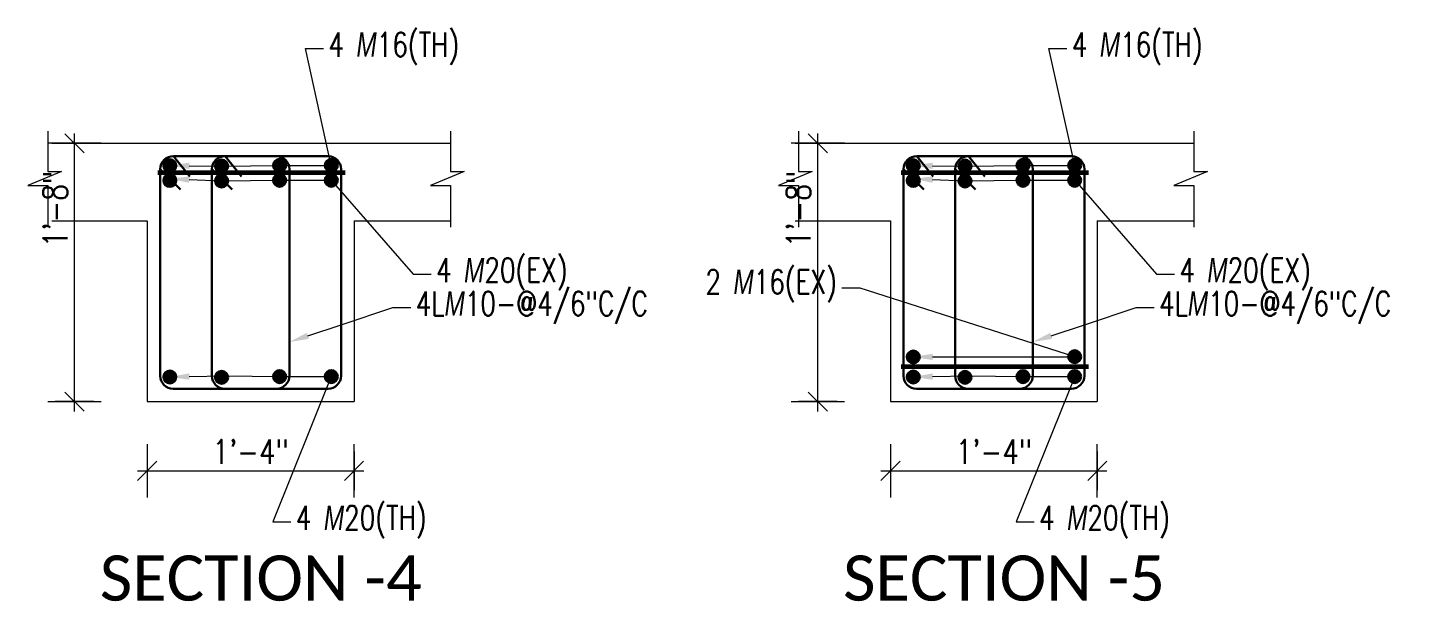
# Model space of a CAD drawing. Header units: inches. Extents: x 0 to 162649, y -36601 to -26324.
# Drawn here: x 155676.4 to 155784.3, y -36112.7 to -36068.3 of the extents above; entities that cross this region are included whole.
import ezdxf
from ezdxf import colors
from ezdxf.entities.mleader import LeaderData, LeaderLine
from ezdxf.math import Vec2, Vec3

# ---------------------------------------------------------------- set-up
doc = ezdxf.new("R2010")
doc.units = ezdxf.units.IN
doc.header["$MEASUREMENT"] = 0
for name, color, linetype, lineweight in [('Dim', 1, 'Continuous', 13), ('hatch', 252, 'Continuous', 0), ('OL_AR_Text', 140, 'Continuous', 5), ('Rein', 3, 'Continuous', 30), ('Stirrups', 191, 'Continuous', 25), ('TEXT', 7, 'Continuous', 9)]:
    doc.layers.add(name, color=color, linetype=linetype, lineweight=lineweight)
doc.styles.add('1-8 Annotative Text', font='calibri.ttf', dxfattribs={"height": 0.125})
doc.styles.add('DIM', font='simplex.shx', dxfattribs={"width": 0.75})
doc.styles.add('rmtext', font='romans.shx', dxfattribs={"width": 0.8})
doc.dimstyles.new('DIM-24', dxfattribs={"dimscale": 24, "dimtxt": 0.078125, "dimasz": 0.0625, "dimexe": 0.0625, "dimexo": 0.015625, "dimgap": 0.015625, "dimtad": 1, "dimdec": 1, "dimzin": 3, "dimdsep": 46, "dimlunit": 4, "dimtxsty": 'rmtext', "dimblk": 'OBLIQUE', "dimcen": 0.09375, "dimdle": 0.03125, "dimclrd": 1, "dimclre": 1, "dimclrt": 2, "dimadec": 0, "dimazin": 0, "dimtfac": 0.75, "dimtdec": 1, "dimtix": 1, "dimtmove": 0, "dimatfit": 3, "dimfxl": 0.0625, "dimfxlon": 1, "dimfrac": 1, "dimtolj": 1, "dimtzin": 0, "dimlwd": -1, "dimlwe": 5, "dimarcsym": 0})

# ---------------------------------------------------------------- blocks, each defined once
blk = doc.blocks.new('_Oblique')
for p, q in [((0, -1.375), (0, 1.375)), ((-0.495, -0.495), (0.495, 0.495))]:
    blk.add_line(p, q)
blk = doc.blocks.new('*D297')
at = {"layer": 'Defpoints', "color": 0, "transparency": 16777216}
for p in [(155685.61, -36097.25), (155701.61, -36097.25), (155701.61, -36102.61)]:
    blk.add_point(p, dxfattribs=at)
at = {"layer": 'Dim', "color": 1, "lineweight": 5, "transparency": 16777216}
for p, q in [((155685.61, -36101.11), (155685.61, -36104.11)), ((155701.61, -36101.11), (155701.61, -36104.11))]:
    blk.add_line(p, q, dxfattribs=at)
at = {"layer": 'Dim', "color": 1, "transparency": 16777216}
blk.add_line((155684.86, -36102.61), (155702.36, -36102.61), dxfattribs=at)
at = {"layer": 'Dim', "color": 1, "transparency": 16777216, "xscale": 1.5, "yscale": 1.5, "zscale": 1.5, "rotation": 180}
blk.add_blockref('_Oblique', (155685.61, -36102.61), dxfattribs=at)
at = {"layer": 'Dim', "color": 1, "transparency": 16777216, "xscale": 1.5, "yscale": 1.5, "zscale": 1.5}
blk.add_blockref('_Oblique', (155701.61, -36102.61), dxfattribs=at)
at = {"layer": 'Dim', "color": 2, "transparency": 16777216, "insert": (155693.61, -36101.12), "char_height": 1.875, "attachment_point": 5, "style": 'rmtext'}
blk.add_mtext('\\A1;1\'-4"', dxfattribs=at)
blk = doc.blocks.new('*D298')
at = {"layer": 'Defpoints', "color": 0, "transparency": 16777216}
for p in [(155679.98, -36077.25), (155685.61, -36077.25), (155685.61, -36097.25)]:
    blk.add_point(p, dxfattribs=at)
at = {"layer": 'Dim', "color": 1, "transparency": 16777216}
blk.add_line((155679.98, -36098), (155679.98, -36076.5), dxfattribs=at)
at = {"layer": 'Dim', "color": 1, "lineweight": 5, "transparency": 16777216}
for p, q in [((155681.48, -36077.25), (155678.48, -36077.25)), ((155681.48, -36097.25), (155678.48, -36097.25))]:
    blk.add_line(p, q, dxfattribs=at)
at = {"layer": 'Dim', "color": 1, "transparency": 16777216, "xscale": 1.5, "yscale": 1.5, "zscale": 1.5}
for p, rotation in [((155679.98, -36077.25), 90), ((155679.98, -36097.25), 270)]:
    blk.add_blockref('_Oblique', p, dxfattribs=dict(at, rotation=rotation))
at = {"layer": 'Dim', "color": 2, "transparency": 16777216, "insert": (155678.49, -36082.34), "char_height": 1.875, "attachment_point": 5, "rotation": 90, "style": 'rmtext'}
blk.add_mtext('\\A1;1\'-8"', dxfattribs=at)
blk = doc.blocks.new('*D299')
at = {"layer": 'Defpoints', "color": 0, "transparency": 16777216}
for p in [(155743.13, -36097.25), (155759.13, -36097.25), (155759.13, -36102.61)]:
    blk.add_point(p, dxfattribs=at)
at = {"layer": 'Dim', "color": 1, "lineweight": 5, "transparency": 16777216}
for p, q in [((155743.13, -36101.11), (155743.13, -36104.11)), ((155759.13, -36101.11), (155759.13, -36104.11))]:
    blk.add_line(p, q, dxfattribs=at)
at = {"layer": 'Dim', "color": 1, "transparency": 16777216}
blk.add_line((155742.38, -36102.61), (155759.88, -36102.61), dxfattribs=at)
at = {"layer": 'Dim', "color": 1, "transparency": 16777216, "xscale": 1.5, "yscale": 1.5, "zscale": 1.5, "rotation": 180}
blk.add_blockref('_Oblique', (155743.13, -36102.61), dxfattribs=at)
at = {"layer": 'Dim', "color": 1, "transparency": 16777216, "xscale": 1.5, "yscale": 1.5, "zscale": 1.5}
blk.add_blockref('_Oblique', (155759.13, -36102.61), dxfattribs=at)
at = {"layer": 'Dim', "color": 2, "transparency": 16777216, "insert": (155751.13, -36101.12), "char_height": 1.875, "attachment_point": 5, "style": 'rmtext'}
blk.add_mtext('\\A1;1\'-4"', dxfattribs=at)
blk = doc.blocks.new('*D300')
at = {"layer": 'Defpoints', "color": 0, "transparency": 16777216}
for p in [(155737.5, -36077.25), (155743.13, -36077.25), (155743.13, -36097.25)]:
    blk.add_point(p, dxfattribs=at)
at = {"layer": 'Dim', "color": 1, "transparency": 16777216}
blk.add_line((155737.5, -36098), (155737.5, -36076.5), dxfattribs=at)
at = {"layer": 'Dim', "color": 1, "lineweight": 5, "transparency": 16777216}
for p, q in [((155739, -36077.25), (155736, -36077.25)), ((155739, -36097.25), (155736, -36097.25))]:
    blk.add_line(p, q, dxfattribs=at)
at = {"layer": 'Dim', "color": 1, "transparency": 16777216, "xscale": 1.5, "yscale": 1.5, "zscale": 1.5}
for p, rotation in [((155737.5, -36077.25), 90), ((155737.5, -36097.25), 270)]:
    blk.add_blockref('_Oblique', p, dxfattribs=dict(at, rotation=rotation))
at = {"layer": 'Dim', "color": 2, "transparency": 16777216, "insert": (155736.01, -36082.34), "char_height": 1.875, "attachment_point": 5, "rotation": 90, "style": 'rmtext'}
blk.add_mtext('\\A1;1\'-8"', dxfattribs=at)

msp = doc.modelspace()

# ---------------------------------------------------------------- hatches: boundary and pattern name
at = {"layer": 'Rein'}
h = msp.add_hatch(color=256, dxfattribs=at)
h.dxf.hatch_style = 1
h.paths.add_polyline_path([(155687.86, -36078.98, 1), (155686.86, -36078.98, 1)])
h = msp.add_hatch(color=256, dxfattribs=at)
h.dxf.hatch_style = 1
h.paths.add_polyline_path([(155691.86, -36079.01, 1), (155690.86, -36079.01, 1)])
h = msp.add_hatch(color=256, dxfattribs=at)
h.dxf.hatch_style = 1
h.paths.add_polyline_path([(155696.35, -36078.96, 1), (155695.35, -36078.96, 1)])
h = msp.add_hatch(color=256, dxfattribs=at)
h.dxf.hatch_style = 1
h.paths.add_polyline_path([(155700.35, -36078.96, 1), (155699.35, -36078.96, 1)])
h = msp.add_hatch(color=256, dxfattribs=at)
h.dxf.hatch_style = 1
h.paths.add_polyline_path([(155745.39, -36078.98, 1), (155744.39, -36078.98, 1)])
h = msp.add_hatch(color=256, dxfattribs=at)
h.dxf.hatch_style = 1
h.paths.add_polyline_path([(155749.39, -36079.01, 1), (155748.39, -36079.01, 1)])
h = msp.add_hatch(color=256, dxfattribs=at)
h.dxf.hatch_style = 1
h.paths.add_polyline_path([(155753.88, -36078.96, 1), (155752.88, -36078.96, 1)])
h = msp.add_hatch(color=256, dxfattribs=at)
h.dxf.hatch_style = 1
h.paths.add_polyline_path([(155757.88, -36078.96, 1), (155756.88, -36078.96, 1)])
h = msp.add_hatch(color=256, dxfattribs=at)
h.dxf.hatch_style = 1
h.paths.add_polyline_path([(155687.86, -36080.13, 1), (155686.86, -36080.13, 1)])
h = msp.add_hatch(color=256, dxfattribs=at)
h.dxf.hatch_style = 1
h.paths.add_polyline_path([(155691.86, -36080.16, 1), (155690.86, -36080.16, 1)])
h = msp.add_hatch(color=256, dxfattribs=at)
h.dxf.hatch_style = 1
h.paths.add_polyline_path([(155696.35, -36080.11, 1), (155695.35, -36080.11, 1)])
h = msp.add_hatch(color=256, dxfattribs=at)
h.dxf.hatch_style = 1
h.paths.add_polyline_path([(155700.35, -36080.11, 1), (155699.35, -36080.11, 1)])
h = msp.add_hatch(color=256, dxfattribs=at)
h.dxf.hatch_style = 1
h.paths.add_polyline_path([(155745.39, -36080.13, 1), (155744.39, -36080.13, 1)])
h = msp.add_hatch(color=256, dxfattribs=at)
h.dxf.hatch_style = 1
h.paths.add_polyline_path([(155749.39, -36080.16, 1), (155748.39, -36080.16, 1)])
h = msp.add_hatch(color=256, dxfattribs=at)
h.dxf.hatch_style = 1
h.paths.add_polyline_path([(155753.88, -36080.11, 1), (155752.88, -36080.11, 1)])
h = msp.add_hatch(color=256, dxfattribs=at)
h.dxf.hatch_style = 1
h.paths.add_polyline_path([(155757.88, -36080.11, 1), (155756.88, -36080.11, 1)])
h = msp.add_hatch(color=256, dxfattribs=at)
h.dxf.hatch_style = 1
h.paths.add_polyline_path([(155745.39, -36093.79, 1), (155744.39, -36093.79, 1)])
h = msp.add_hatch(color=256, dxfattribs=at)
h.dxf.hatch_style = 1
h.paths.add_polyline_path([(155757.88, -36093.77, 1), (155756.88, -36093.77, 1)])
h = msp.add_hatch(color=256, dxfattribs=at)
h.dxf.hatch_style = 1
h.paths.add_polyline_path([(155687.86, -36095.34, 1), (155686.86, -36095.34, 1)])
h = msp.add_hatch(color=256, dxfattribs=at)
h.dxf.hatch_style = 1
h.paths.add_polyline_path([(155691.86, -36095.37, 1), (155690.86, -36095.37, 1)])
h = msp.add_hatch(color=256, dxfattribs=at)
h.dxf.hatch_style = 1
h.paths.add_polyline_path([(155696.35, -36095.31, 1), (155695.35, -36095.31, 1)])
h = msp.add_hatch(color=256, dxfattribs=at)
h.dxf.hatch_style = 1
h.paths.add_polyline_path([(155700.35, -36095.31, 1), (155699.35, -36095.31, 1)])
h = msp.add_hatch(color=256, dxfattribs=at)
h.dxf.hatch_style = 1
h.paths.add_polyline_path([(155745.39, -36095.34, 1), (155744.39, -36095.34, 1)])
h = msp.add_hatch(color=256, dxfattribs=at)
h.dxf.hatch_style = 1
h.paths.add_polyline_path([(155749.39, -36095.37, 1), (155748.39, -36095.37, 1)])
h = msp.add_hatch(color=256, dxfattribs=at)
h.dxf.hatch_style = 1
h.paths.add_polyline_path([(155753.88, -36095.31, 1), (155752.88, -36095.31, 1)])
h = msp.add_hatch(color=256, dxfattribs=at)
h.dxf.hatch_style = 1
h.paths.add_polyline_path([(155757.88, -36095.31, 1), (155756.88, -36095.31, 1)])

# ---------------------------------------------------------------- linework, layer by layer
at = {"layer": 'Dim', "lineweight": 60}
for p, q in [((155686.43, -36079.5), (155700.93, -36079.5)), ((155743.95, -36079.5), (155758.45, -36079.5)), ((155743.95, -36094.53), (155758.45, -36094.53))]:
    msp.add_line(p, q, dxfattribs=at)
at = {"layer": 'hatch'}
for p, q in [((155677.92, -36076.31), (155677.92, -36079.44)), ((155709.08, -36076.31), (155709.08, -36079.44)), ((155736, -36076.31), (155736, -36079.44)), ((155766.6, -36076.31), (155766.6, -36079.44)), ((155678.23, -36077.25), (155709.08, -36077.25)), ((155735.76, -36077.25), (155766.6, -36077.25)), ((155678.97, -36079.44), (155676.37, -36080.51)), ((155678.97, -36079.44), (155676.37, -36080.51)), ((155677.92, -36079.44), (155678.97, -36079.44)), ((155710.13, -36079.44), (155707.53, -36080.51)), ((155709.08, -36079.44), (155710.13, -36079.44)), ((155737.06, -36079.44), (155734.46, -36080.51)), ((155737.06, -36079.44), (155734.46, -36080.51)), ((155736, -36079.44), (155737.06, -36079.44)), ((155767.66, -36079.44), (155765.06, -36080.51)), ((155766.6, -36079.44), (155767.66, -36079.44)), ((155676.37, -36080.51), (155677.92, -36080.51)), ((155676.37, -36080.51), (155677.92, -36080.51)), ((155677.92, -36080.51), (155677.92, -36083.75)), ((155707.53, -36080.51), (155709.08, -36080.51)), ((155709.08, -36080.51), (155709.08, -36083.75)), ((155734.46, -36080.51), (155736, -36080.51)), ((155734.46, -36080.51), (155736, -36080.51)), ((155736, -36080.51), (155736, -36083.75)), ((155765.06, -36080.51), (155766.6, -36080.51)), ((155766.6, -36080.51), (155766.6, -36083.75)), ((155678.23, -36083.25), (155685.61, -36083.25)), ((155685.61, -36083.25), (155685.61, -36097.25)), ((155701.61, -36083.25), (155701.61, -36097.25)), ((155701.61, -36083.25), (155709.08, -36083.25)), ((155735.76, -36083.25), (155743.13, -36083.25)), ((155743.13, -36083.25), (155743.13, -36097.25)), ((155759.13, -36083.25), (155759.13, -36097.25)), ((155759.13, -36083.25), (155766.6, -36083.25)), ((155685.61, -36097.25), (155701.61, -36097.25)), ((155743.13, -36097.25), (155759.13, -36097.25))]:
    msp.add_line(p, q, dxfattribs=at)
at = {"layer": 'Rein'}
for centre in [(155687.36, -36078.98), (155691.36, -36079.01), (155695.85, -36078.96), (155699.85, -36078.96), (155744.89, -36078.98), (155748.89, -36079.01), (155753.38, -36078.96), (155757.38, -36078.96), (155687.36, -36080.13), (155691.36, -36080.16), (155695.85, -36080.11), (155699.85, -36080.11), (155744.89, -36080.13), (155748.89, -36080.16), (155753.38, -36080.11), (155757.38, -36080.11), (155744.89, -36093.79), (155757.38, -36093.77), (155687.36, -36095.34), (155691.36, -36095.37), (155695.85, -36095.31), (155699.85, -36095.31), (155744.89, -36095.34), (155748.89, -36095.37), (155753.38, -36095.31), (155757.38, -36095.31)]:
    msp.add_circle(centre, 0.5, dxfattribs=at)
at = {"layer": 'Stirrups', "lineweight": 30}
for p, q in [((155687.64, -36078.25), (155688.91, -36079.83)), ((155691.64, -36078.25), (155692.91, -36079.83)), ((155745.17, -36078.25), (155746.43, -36079.83)), ((155749.17, -36078.25), (155750.43, -36079.83)), ((155686.61, -36079.25), (155688.19, -36080.82)), ((155690.61, -36079.25), (155692.19, -36080.82)), ((155744.13, -36079.25), (155745.71, -36080.82)), ((155748.13, -36079.25), (155749.71, -36080.82))]:
    msp.add_line(p, q, dxfattribs=at)
for points in [[(155687.61, -36096.25), (155699.61, -36096.25, 0.414214), (155700.61, -36095.25), (155700.61, -36079.25, 0.404381), (155699.64, -36078.25), (155687.64, -36078.25, 0.424115), (155686.61, -36079.25), (155686.61, -36095.25, 0.414214)], [(155691.61, -36096.25), (155695.61, -36096.25, 0.414214), (155696.61, -36095.25), (155696.61, -36079.25, 0.404381), (155695.64, -36078.25), (155691.64, -36078.25, 0.424115), (155690.61, -36079.25), (155690.61, -36095.25, 0.414214)], [(155745.13, -36096.25), (155757.13, -36096.25, 0.414214), (155758.13, -36095.25), (155758.13, -36079.25, 0.404381), (155757.17, -36078.25), (155745.17, -36078.25, 0.424115), (155744.13, -36079.25), (155744.13, -36095.25, 0.414214)], [(155749.13, -36096.25), (155753.13, -36096.25, 0.414214), (155754.13, -36095.25), (155754.13, -36079.25, 0.404381), (155753.17, -36078.25), (155749.17, -36078.25, 0.424115), (155748.13, -36079.25), (155748.13, -36095.25, 0.414214)]]:
    msp.add_lwpolyline(points, format="xyb", close=True, dxfattribs=at)

# ---------------------------------------------------------------- texts
at = {"layer": 'OL_AR_Text', "char_height": 3.5, "width": 2.6734445e-317, "attachment_point": 1, "style": '1-8 Annotative Text'}
for s, insert in [('SECTION -4', (155681.94, -36109.16)), ('SECTION -5', (155739.46, -36109.16))]:
    msp.add_mtext(s, dxfattribs=dict(at, insert=insert))

# ---------------------------------------------------------------- dimensions: what is measured, and where the dimension line sits
at = {"layer": 'Dim'}
for base, p1, p2, picture, middle in [((155679.98, -36077.25), (155685.61, -36097.25), (155685.61, -36077.25), '*D298', (155679.98, -36082.34)), ((155737.5, -36077.25), (155743.13, -36097.25), (155743.13, -36077.25), '*D300', (155737.5, -36082.34))]:
    dim = msp.add_linear_dim(base=base, p1=p1, p2=p2, angle=90, dimstyle='DIM-24', dxfattribs=at)
    dim.commit()
    dim.dimension.update_dxf_attribs({"geometry": picture, "text_midpoint": middle, "dimtype": 160})
for base, p1, p2, picture, middle in [((155701.61, -36102.61), (155685.61, -36097.25), (155701.61, -36097.25), '*D297', (155693.61, -36101.12)), ((155759.13, -36102.61), (155743.13, -36097.25), (155759.13, -36097.25), '*D299', (155751.13, -36101.12))]:
    dim = msp.add_linear_dim(base=base, p1=p1, p2=p2, dimstyle='DIM-24', dxfattribs=at)
    dim.commit()
    dim.dimension.update_dxf_attribs({"geometry": picture, "text_midpoint": middle})

# ---------------------------------------------------------------- leaders
at = {"layer": 'TEXT'}
ml = msp.add_multileader_mtext('Standard', dxfattribs=at)
ml.set_content('4 {\\Fgothici|c0;M}16(TH) ', color=256, style='DIM')
ml.set_leader_properties(color=1, linetype='ByLayer', lineweight=9)
ml.build(insert=Vec2(0, 0))
ml.multileader.update_dxf_attribs({"text_right_attachment_type": 2, "dogleg_length": 0.25, "arrow_head_size": 1.5, "scale": 32})
ctx = ml.context
ctx.base_point, ctx.scale, ctx.char_height, ctx.arrow_head_size, ctx.landing_gap_size, ctx.plane_origin = Vec3(155699.26, -36069.92), 32, 1.875, 1.5, 0.375, Vec3(155710.36, -36078.01)
ctx.right_attachment = 2
notes = []
notes.append((ctx, [(0, (1, 1, 0), (155697.85, -36069.92), (1, 0), 1.4, [(3, [(155687.36, -36078.98), (155691.36, -36079.01), (155695.85, -36078.96), (155699.85, -36078.96)], 0, [])])]))
ctx.mtext.insert, ctx.mtext.flow_direction = Vec3(155699.63, -36068.67), 5
ml = msp.add_multileader_mtext('Standard', dxfattribs=at)
ml.set_content('4 {\\Fgothici|c0;M}16(TH) ', color=256, style='DIM')
ml.set_leader_properties(color=1, linetype='ByLayer', lineweight=9)
ml.build(insert=Vec2(0, 0))
ml.multileader.update_dxf_attribs({"text_right_attachment_type": 2, "dogleg_length": 0.25, "arrow_head_size": 1.5, "scale": 32})
ctx = ml.context
ctx.base_point, ctx.scale, ctx.char_height, ctx.arrow_head_size, ctx.landing_gap_size, ctx.plane_origin = Vec3(155756.78, -36069.92), 32, 1.875, 1.5, 0.375, Vec3(155767.88, -36078.01)
ctx.right_attachment = 2
notes.append((ctx, [(0, (1, 1, 0), (155755.38, -36069.92), (1, 0), 1.4, [(3, [(155744.89, -36078.98), (155748.89, -36079.01), (155753.38, -36078.96), (155757.38, -36078.96)], 0, [])])]))
ctx.mtext.insert, ctx.mtext.flow_direction = Vec3(155757.16, -36068.67), 5
ml = msp.add_multileader_mtext('Standard', dxfattribs=at)
ml.set_content('4 {\\Fgothici|c0;M}20(EX) ', color=256, style='DIM')
ml.set_leader_properties(color=1, linetype='ByLayer', lineweight=9)
ml.build(insert=Vec2(0, 0))
ml.multileader.update_dxf_attribs({"text_right_attachment_type": 2, "dogleg_length": 0.25, "arrow_head_size": 1.5, "scale": 32})
ctx = ml.context
ctx.base_point, ctx.scale, ctx.char_height, ctx.arrow_head_size, ctx.landing_gap_size, ctx.plane_origin = Vec3(155707.58, -36087.38), 32, 1.875, 1.5, 0.375, Vec3(155708.4, -36085.33)
ctx.right_attachment = 2
notes.append((ctx, [(0, (1, 1, 0), (155706.18, -36087.38), (1, 0), 1.4, [(3, [(155687.36, -36080), (155691.36, -36080.16), (155695.85, -36080.11), (155699.85, -36080.11)], 0, [])])]))
ctx.mtext.insert, ctx.mtext.flow_direction = Vec3(155707.96, -36086.13), 5
ml = msp.add_multileader_mtext('Standard', dxfattribs=at)
ml.set_content('4 {\\Fgothici|c0;M}20(EX) ', color=256, style='DIM')
ml.set_leader_properties(color=1, linetype='ByLayer', lineweight=9)
ml.build(insert=Vec2(0, 0))
ml.multileader.update_dxf_attribs({"text_right_attachment_type": 2, "dogleg_length": 0.25, "arrow_head_size": 1.5, "scale": 32})
ctx = ml.context
ctx.base_point, ctx.scale, ctx.char_height, ctx.arrow_head_size, ctx.landing_gap_size, ctx.plane_origin = Vec3(155765.11, -36087.38), 32, 1.875, 1.5, 0.375, Vec3(155765.92, -36085.33)
ctx.right_attachment = 2
notes.append((ctx, [(0, (1, 1, 0), (155763.7, -36087.38), (1, 0), 1.4, [(3, [(155744.89, -36080), (155748.89, -36080.16), (155753.38, -36080.11), (155757.38, -36080.11)], 0, [])])]))
ctx.mtext.insert, ctx.mtext.flow_direction = Vec3(155765.48, -36086.13), 5
ml = msp.add_multileader_mtext('Standard', dxfattribs=at)
ml.set_content('2 {\\Fgothici|c0;M}16(EX) ', color=256, style='DIM')
ml.set_leader_properties(color=1, linetype='ByLayer', lineweight=9)
ml.build(insert=Vec2(0, 0))
ml.multileader.update_dxf_attribs({"text_right_attachment_type": 2, "dogleg_length": 0.25, "arrow_head_size": 1.5, "scale": 32})
ctx = ml.context
ctx.base_point, ctx.scale, ctx.char_height, ctx.arrow_head_size, ctx.landing_gap_size, ctx.plane_origin = Vec3(155727.84, -36088.29), 32, 1.875, 1.5, 0.375, Vec3(155767.88, -36094.37)
ctx.right_attachment, ctx.text_align_type = 2, 2
notes.append((ctx, [(1, (1, 1, 0), (155740.77, -36088.47), (-1, 0), 1.4, [(2, [(155744.89, -36093.79), (155757.38, -36093.77)], 0, [])])]))
ctx.mtext.insert, ctx.mtext.alignment, ctx.mtext.flow_direction = Vec3(155738.99, -36087.04), 3, 5
ml = msp.add_multileader_mtext('Standard', dxfattribs=at)
ml.set_content('4L{\\Fgothici|c0;M}10-@4/6"C/C ', color=256, style='DIM')
ml.set_leader_properties(color=1, linetype='ByLayer', lineweight=9)
ml.build(insert=Vec2(0, 0))
ml.multileader.update_dxf_attribs({"text_right_attachment_type": 2, "dogleg_length": 0.25, "arrow_head_size": 1.5, "scale": 32})
ctx = ml.context
ctx.base_point, ctx.scale, ctx.char_height, ctx.arrow_head_size, ctx.landing_gap_size, ctx.plane_origin = Vec3(155706.01, -36089.97), 32, 1.875, 1.5, 0.375, Vec3(155716.55, -36099.72)
ctx.right_attachment = 2
notes.append((ctx, [(0, (1, 1, 0), (155704.61, -36089.97), (1, 0), 1.4, [(1, [(155696.61, -36092.63), (155700.61, -36091.3)], 0, [])])]))
ctx.mtext.insert, ctx.mtext.flow_direction = Vec3(155706.39, -36088.72), 5
ml = msp.add_multileader_mtext('Standard', dxfattribs=at)
ml.set_content('4L{\\Fgothici|c0;M}10-@4/6"C/C ', color=256, style='DIM')
ml.set_leader_properties(color=1, linetype='ByLayer', lineweight=9)
ml.build(insert=Vec2(0, 0))
ml.multileader.update_dxf_attribs({"text_right_attachment_type": 2, "dogleg_length": 0.25, "arrow_head_size": 1.5, "scale": 32})
ctx = ml.context
ctx.base_point, ctx.scale, ctx.char_height, ctx.arrow_head_size, ctx.landing_gap_size, ctx.plane_origin = Vec3(155763.54, -36089.97), 32, 1.875, 1.5, 0.375, Vec3(155774.07, -36099.72)
ctx.right_attachment = 2
notes.append((ctx, [(0, (1, 1, 0), (155762.13, -36089.97), (1, 0), 1.4, [(1, [(155754.13, -36092.63), (155758.13, -36091.3)], 0, [])])]))
ctx.mtext.insert, ctx.mtext.flow_direction = Vec3(155763.91, -36088.72), 5
ml = msp.add_multileader_mtext('Standard', dxfattribs=at)
ml.set_content('4 {\\Fgothici|c0;M}20(TH) ', color=256, style='DIM')
ml.set_leader_properties(color=1, linetype='ByLayer', lineweight=9)
ml.build(insert=Vec2(0, 0))
ml.multileader.update_dxf_attribs({"text_right_attachment_type": 2, "dogleg_length": 0.25, "arrow_head_size": 1.5, "scale": 32})
ctx = ml.context
ctx.base_point, ctx.scale, ctx.char_height, ctx.arrow_head_size, ctx.landing_gap_size, ctx.plane_origin = Vec3(155696.73, -36106.56), 32, 1.875, 1.5, 0.375, Vec3(155708.4, -36104.52)
ctx.right_attachment = 2
notes.append((ctx, [(0, (1, 1, 0), (155695.33, -36106.56), (1, 0), 1.4, [(3, [(155687.36, -36095.34), (155691.61, -36095.25), (155695.85, -36095.31), (155699.85, -36095.31)], 0, [])])]))
ctx.mtext.insert, ctx.mtext.flow_direction = Vec3(155697.11, -36105.31), 5
ml = msp.add_multileader_mtext('Standard', dxfattribs=at)
ml.set_content('4 {\\Fgothici|c0;M}20(TH) ', color=256, style='DIM')
ml.set_leader_properties(color=1, linetype='ByLayer', lineweight=9)
ml.build(insert=Vec2(0, 0))
ml.multileader.update_dxf_attribs({"text_right_attachment_type": 2, "dogleg_length": 0.25, "arrow_head_size": 1.5, "scale": 32})
ctx = ml.context
ctx.base_point, ctx.scale, ctx.char_height, ctx.arrow_head_size, ctx.landing_gap_size, ctx.plane_origin = Vec3(155754.26, -36106.56), 32, 1.875, 1.5, 0.375, Vec3(155765.92, -36104.52)
ctx.right_attachment = 2
notes.append((ctx, [(0, (1, 1, 0), (155752.85, -36106.56), (1, 0), 1.4, [(3, [(155744.89, -36095.34), (155749.13, -36095.25), (155753.38, -36095.31), (155757.38, -36095.31)], 0, [])])]))
ctx.mtext.insert, ctx.mtext.flow_direction = Vec3(155754.63, -36105.31), 5
for ctx, leaders in notes:
    for number, flags, end, landing, length, lines in leaders:
        leader = LeaderData()
        leader.index, (leader.has_last_leader_line, leader.has_dogleg_vector, leader.attachment_direction) = number, flags
        leader.last_leader_point, leader.dogleg_vector, leader.dogleg_length = Vec3(end), Vec3(landing), length
        for number, points, colour, breaks in lines:
            line = LeaderLine()
            line.index, line.vertices, line.color, line.breaks = number, Vec3.list(points), colors.encode_raw_color(colour), breaks
            leader.lines.append(line)
        ctx.leaders.append(leader)

doc.saveas('drawing.dxf')
